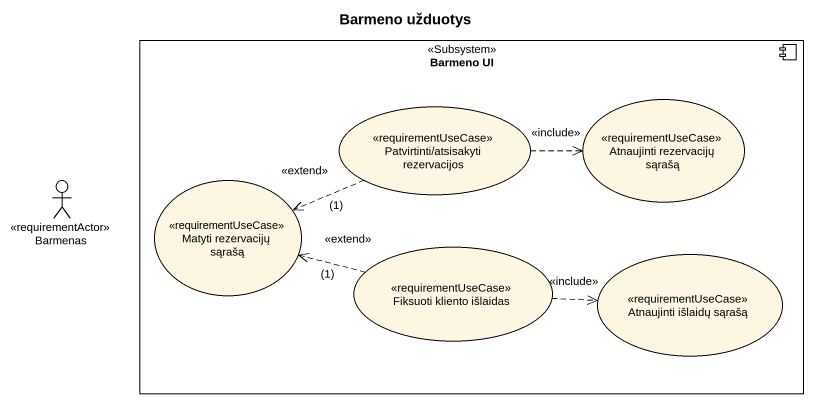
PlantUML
@startuml
title Barmeno užduotys
component "Barmeno UI" as Barmeno_UI <<Subsystem>> {
  usecase "Patvirtinti/atsisakyti rezervacijos" as Patvirtinti_atsisakyti <<requirementUseCase>>
  usecase "Atnaujinti rezervacijų sąrašą" as Atnaujinti_rezervacijų <<requirementUseCase>>
  usecase "Matyti rezervacijų sąrašą" as Matyti_rezervacijų_sąrašą <<requirementUseCase>>
  usecase "Fiksuoti kliento išlaidas" as Fiksuoti_kliento_išlaidas <<requirementUseCase>>
  usecase "Atnaujinti išlaidų sąrašą" as Atnaujinti_išlaidų_sąrašą <<requirementUseCase>>
}
actor Barmenas <<requirementActor>>
Patvirtinti_atsisakyti .right.> Atnaujinti_rezervacijų : <<include>>
Patvirtinti_atsisakyti .left.> Matyti_rezervacijų_sąrašą : <<extend>>\n(1)
Fiksuoti_kliento_išlaidas .left.> Matyti_rezervacijų_sąrašą : <<extend>>\n(1)
Fiksuoti_kliento_išlaidas .right.> Atnaujinti_išlaidų_sąrašą : <<include>>
@enduml
